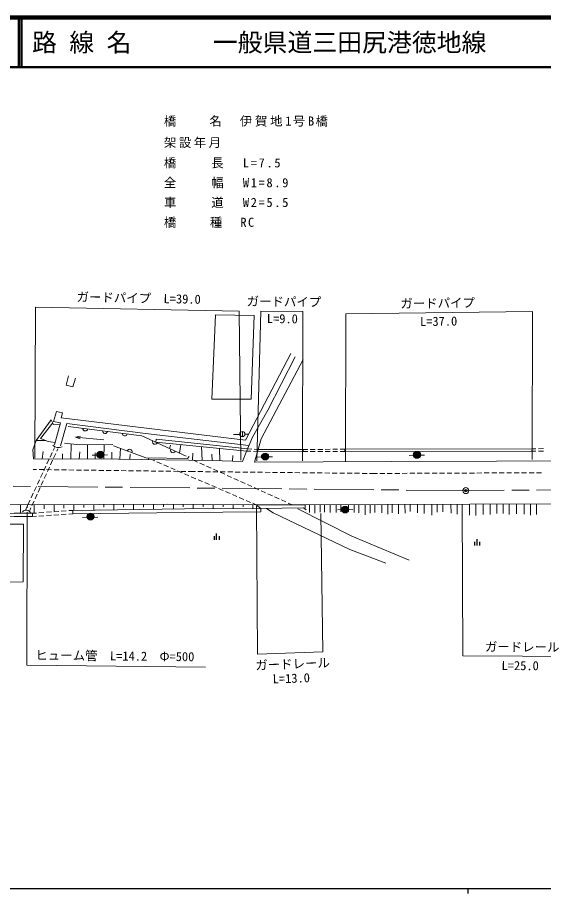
# Model space of a CAD drawing. Units: millimetres, scale not verified, with parts at other scales. Extents: x 40000 to 680000, y 20000 to 380000.
# Drawn here: x 177458 to 283212, y 204000 to 380000 of the extents above; entities that cross this region are included whole.
import ezdxf
from ezdxf.enums import TextEntityAlignment as Align

# ---------------------------------------------------------------- set-up
doc = ezdxf.new("R2010")
doc.units = ezdxf.units.MM
doc.header["$LTSCALE"] = 1000
doc.header["$PDMODE"] = 32
doc.header["$PDSIZE"] = 500
doc.linetypes.add('CHAIN', pattern=[18.5, 12, -1.5, 3.5, -1.5])
for name, color, linetype, lineweight in [('M-BGD', 7, 'Continuous', 13), ('M-BMK', 2, 'CHAIN', 13), ('M-BMK-SRVR', 3, 'Continuous', 13), ('M-STR-HTXT', 7, 'Continuous', 13), ('M-TTL', 2, 'Continuous', 140), ('M-TTL-BAND', 7, 'Continuous', 25), ('M-TTL-LINE', 7, 'Continuous', 50)]:
    doc.layers.add(name, color=color, linetype=linetype, lineweight=lineweight)
doc.layers.add('M-TTL-TXT', color=7, linetype='Continuous')
doc.styles.add('ＭＳ ゴシック', font='')
doc.styles.get('ＭＳ ゴシック').set_extended_font_data('MS Gothic')

msp = doc.modelspace()

# ---------------------------------------------------------------- hatches: boundary and pattern name
at = {"layer": 'M-BGD'}
for points in [[(194809, 292109, 0.97359), (193454, 292276, 0.01338), (193450, 292239, 0.41421), (194064, 291494, 0.41421)], [(227914, 291714, 0.97359), (226559, 291881, 0.01338), (226554, 291845, 0.41421), (227169, 291100, 0.41421)], [(258451, 292062, 0.97359), (257096, 292229, 0.01338), (257092, 292192, 0.41421), (257706, 291447, 0.41421)], [(244015, 281075, 0.97359), (242660, 281242, 0.01338), (242656, 281206, 0.41421), (243270, 280461, 0.41421)], [(192807, 279664, 0.97359), (191452, 279830, 0.01338), (191447, 279794, 0.41421), (192062, 279049, 0.41421)]]:
    msp.add_hatch(color=256, dxfattribs=at).paths.add_polyline_path(points)

# ---------------------------------------------------------------- linework, layer by layer
for p, q in [((189112, 295697), (190132, 295865)), ((194842, 295156), (189112, 295697)), ((189112, 295697), (190083, 295341)), ((222150, 296238), (220908, 296210)), ((222683, 295779), (222679, 296809)), ((223177, 296271), (223828, 296292)), ((181217, 294991), (183150, 294995)), ((188209, 291297), (188248, 294305)), ((191511, 291293), (191529, 294139)), ((194796, 291290), (194884, 294180)), ((203269, 291564), (196735, 293957)), ((205246, 294693), (223554, 292892)), ((207996, 293407), (208210, 294048)), ((210007, 292467), (210304, 294195)), ((182426, 291303), (182636, 292836)), ((183998, 291663), (184420, 292570)), ((184631, 293023), (184876, 293550)), ((185134, 292398), (184719, 291488)), ((185575, 293365), (185341, 292853)), ((186532, 291298), (186514, 292364)), ((189886, 291295), (190009, 292749)), ((193083, 291292), (193049, 292539)), ((196438, 291288), (196403, 292679)), ((198044, 291283), (198138, 293444)), ((200070, 291251), (200107, 292242)), ((212654, 291052), (212690, 292479)), ((214567, 291022), (214442, 293788)), ((216596, 290990), (216526, 292236)), ((218126, 290933), (218095, 293429)), ((223554, 292892), (224379, 292839)), ((223742, 293352), (224542, 293303)), ((224878, 292807), (225702, 292754)), ((225041, 293272), (225841, 293223)), ((235829, 293237), (234863, 293236)), ((234868, 292782), (235827, 292782)), ((236327, 292782), (237327, 292781)), ((237329, 293238), (236329, 293237)), ((237827, 292781), (238827, 292781)), ((238829, 293239), (237829, 293238)), ((239327, 292780), (240327, 292780)), ((240329, 293240), (239329, 293239)), ((240827, 292780), (241827, 292779)), ((241829, 293241), (240829, 293240)), ((242327, 292779), (243285, 292779)), ((243295, 293241), (242329, 293241)), ((281697, 292853), (280888, 292851)), ((281702, 293355), (280909, 293345)), ((283197, 292855), (282197, 292854)), ((283202, 293375), (282202, 293362)), ((183365, 290303), (183787, 291210)), ((184511, 291033), (184096, 290124)), ((192502, 292034), (193510, 292097)), ((194691, 292094), (195585, 292112)), ((203843, 291554), (203821, 291192)), ((204389, 291183), (205044, 290901)), ((205503, 290703), (206421, 290307)), ((213664, 290690), (212871, 291049)), ((215031, 290072), (214120, 290484)), ((220711, 290837), (220744, 291998)), ((225649, 291647), (226656, 291711)), ((227837, 291708), (228732, 291726)), ((256227, 292003), (257234, 292067)), ((258415, 292064), (259310, 292082)), ((180630, 289191), (181301, 289183)), ((181801, 289176), (182801, 289163)), ((182732, 288943), (183154, 289850)), ((183301, 289157), (184301, 289144)), ((183889, 289669), (183474, 288759)), ((184801, 289137), (185801, 289124)), ((186301, 289117), (187301, 289104)), ((187801, 289098), (188801, 289085)), ((189301, 289078), (190301, 289065)), ((190800, 289059), (191800, 289046)), ((192300, 289039), (193300, 289026)), ((193800, 289019), (194800, 289006)), ((195300, 289000), (196300, 288987)), ((196800, 288980), (197800, 288967)), ((198300, 288961), (199300, 288948)), ((199800, 288941), (200800, 288928)), ((201300, 288922), (202300, 288908)), ((202799, 288902), (203799, 288889)), ((204299, 288882), (205299, 288869)), ((205799, 288863), (206799, 288850)), ((206880, 290109), (207799, 289713)), ((207299, 288843), (208299, 288830)), ((208258, 289516), (209176, 289120)), ((208799, 288824), (209799, 288811)), ((209635, 288922), (210554, 288526)), ((210299, 288804), (211299, 288791)), ((211799, 288784), (212470, 288776)), ((212470, 288776), (213237, 288768)), ((213737, 288762), (214737, 288752)), ((215237, 288746), (216237, 288736)), ((216398, 289455), (215487, 289867)), ((216737, 288731), (217737, 288720)), ((217765, 288837), (216853, 289249)), ((218237, 288715), (219237, 288704)), ((219737, 288699), (220737, 288688)), ((221236, 288683), (222236, 288672)), ((222736, 288667), (223736, 288657)), ((224236, 288651), (225236, 288641)), ((181466, 286224), (181888, 287130)), ((182099, 287583), (182521, 288490)), ((182643, 286939), (182228, 286030)), ((183266, 288304), (182851, 287394)), ((211013, 288328), (211931, 287933)), ((212391, 287735), (213309, 287339)), ((213768, 287141), (214686, 286745)), ((219132, 288219), (218220, 288631)), ((220499, 287602), (219587, 288013)), ((221866, 286984), (220954, 287396)), ((225736, 288635), (226736, 288625)), ((227236, 288620), (228236, 288609)), ((228736, 288604), (229736, 288593)), ((230236, 288588), (231236, 288577)), ((231736, 288572), (232736, 288561)), ((233236, 288556), (234236, 288546)), ((234736, 288540), (235736, 288530)), ((236236, 288524), (237236, 288514)), ((237736, 288509), (238735, 288498)), ((239235, 288493), (240235, 288482)), ((240735, 288477), (241735, 288466)), ((242235, 288461), (243235, 288450)), ((243735, 288445), (244735, 288435)), ((245235, 288429), (246235, 288419)), ((246735, 288413), (247735, 288403)), ((248235, 288398), (249002, 288390)), ((249002, 288390), (249812, 288393)), ((250312, 288395), (251312, 288400)), ((251812, 288402), (252812, 288406)), ((253312, 288409), (254312, 288413)), ((254812, 288415), (255812, 288420)), ((256312, 288422), (257312, 288426)), ((257812, 288429), (258812, 288433)), ((259312, 288435), (260312, 288440)), ((260812, 288442), (261812, 288446)), ((262312, 288449), (263312, 288453)), ((263812, 288455), (264812, 288460)), ((265312, 288462), (266312, 288466)), ((266812, 288469), (267812, 288473)), ((268312, 288475), (269312, 288480)), ((269812, 288482), (270812, 288486)), ((271312, 288489), (272312, 288493)), ((272812, 288495), (273812, 288500)), ((274312, 288502), (275312, 288506)), ((275812, 288509), (276812, 288513)), ((277312, 288515), (278312, 288520)), ((278812, 288522), (279812, 288526)), ((280312, 288529), (281312, 288533)), ((281812, 288535), (282812, 288540)), ((180833, 284864), (181255, 285770)), ((182021, 285575), (181606, 284665)), ((215146, 286548), (216064, 286152)), ((216523, 285954), (217442, 285558)), ((217901, 285360), (218819, 284965)), ((223232, 286366), (222321, 286778)), ((224599, 285749), (223688, 286160)), ((225966, 285131), (225055, 285543)), ((180200, 283504), (180622, 284410)), ((181398, 284210), (180983, 283300)), ((219278, 284767), (220197, 284371)), ((220656, 284173), (221574, 283777)), ((222033, 283580), (222952, 283184)), ((227333, 284513), (226422, 284925)), ((228700, 283896), (227789, 284307)), ((230067, 283278), (229156, 283690)), ((178074, 282085), (178060, 280386)), ((179111, 281164), (179356, 281690)), ((179446, 282074), (179426, 281505)), ((179567, 282144), (179989, 283050)), ((180776, 282845), (180361, 281936)), ((180797, 282077), (180806, 280411)), ((182797, 282087), (182801, 281254)), ((184797, 282097), (184804, 280704)), ((186797, 282107), (186801, 281411)), ((188797, 282118), (188803, 280981)), ((190797, 282128), (190800, 281560)), ((192797, 282138), (192803, 281031)), ((194797, 282148), (194800, 281595)), ((196797, 282159), (196802, 281080)), ((198797, 282169), (198800, 281630)), ((200797, 282169), (200794, 281130)), ((202797, 282164), (202796, 281645)), ((204797, 282160), (204795, 281179)), ((206797, 282155), (206796, 281665)), ((208797, 282150), (208795, 281225)), ((210797, 282145), (210796, 281683)), ((212797, 282140), (212795, 281257)), ((214797, 282136), (214796, 281694)), ((216797, 282131), (216795, 281289)), ((218797, 282126), (218796, 281705)), ((220797, 282121), (220795, 281321)), ((222797, 282117), (222796, 281716)), ((223411, 282986), (224329, 282590)), ((224788, 282392), (225443, 282110)), ((224797, 282112), (224795, 281353)), ((225443, 282110), (226394, 281365)), ((225443, 282110), (235221, 282091)), ((231434, 282660), (230523, 283072)), ((232683, 282096), (231890, 282454)), ((235316, 282091), (235318, 281411)), ((236186, 282094), (236191, 280558)), ((237213, 282097), (237219, 280383)), ((238324, 282101), (238329, 280599)), ((239198, 282104), (239203, 280599)), ((240338, 282108), (240343, 280527)), ((241510, 282111), (241515, 280546)), ((242476, 282115), (242481, 280671)), ((244028, 282120), (244033, 280743)), ((245148, 282124), (245153, 280527)), ((246062, 282127), (246068, 280506)), ((247376, 282131), (247383, 280085)), ((248374, 282134), (248380, 280403)), ((249310, 282137), (249315, 280578)), ((250697, 282142), (250703, 280465)), ((251899, 282146), (251905, 280229)), ((252784, 282149), (252789, 280485)), ((254057, 282153), (254063, 280249)), ((255363, 282158), (255369, 280414)), ((256412, 282161), (256417, 280732)), ((257902, 282166), (257907, 280506)), ((259206, 282170), (259212, 280331)), ((260778, 282176), (260785, 280044)), ((261838, 282179), (261843, 280639)), ((262989, 282183), (262994, 280650)), ((264612, 282188), (264618, 280444)), ((265876, 282192), (265882, 280208)), ((268321, 282201), (268328, 280012)), ((269626, 282205), (269633, 279950)), ((271055, 282210), (271062, 280156)), ((272463, 282214), (272470, 280126)), ((273841, 282219), (273847, 280362)), ((275105, 282223), (275111, 280362)), ((276286, 282227), (276293, 280157)), ((277756, 282232), (277763, 280280)), ((279339, 282237), (279345, 280229)), ((280571, 282241), (280579, 280003)), ((281815, 282245), (281822, 280177)), ((180153, 281481), (179919, 280969)), ((180483, 280387), (181275, 280445)), ((180483, 279738), (180483, 280387)), ((181774, 280481), (182771, 280555)), ((182774, 279890), (181777, 279823)), ((183270, 280591), (184267, 280664)), ((184271, 279989), (183273, 279923)), ((184766, 280701), (185763, 280774)), ((185768, 280088), (184770, 280022)), ((186262, 280810), (187259, 280883)), ((187265, 280187), (186267, 280121)), ((187758, 280920), (188549, 280978)), ((188558, 280273), (187764, 280220)), ((188549, 280978), (188558, 280273)), ((226399, 280659), (226394, 281365)), ((241766, 281055), (242773, 281118)), ((243954, 281116), (244849, 281134)), ((181278, 279790), (180483, 279738)), ((190516, 279516), (191523, 279579)), ((192704, 279576), (193599, 279594))]:
    msp.add_line(p, q, dxfattribs=at)
at = {"layer": 'M-BGD', "lineweight": 25}
for p, q in [((217501, 275075), (217501, 276325)), ((217001, 275825), (217001, 275075)), ((218001, 275825), (218001, 275075)), ((269371, 274658), (269371, 273908)), ((269871, 273908), (269871, 275158)), ((270371, 274658), (270371, 273908))]:
    msp.add_line(p, q, dxfattribs=at)
at = {"layer": 'M-BGD'}
for points in [[(217281, 320255), (216524, 303290), (224451, 303290), (225057, 320104)], [(243295, 293241), (243285, 292779), (280888, 292851), (280909, 293345)], [(158718, 266502), (158763, 278213), (178660, 278210), (178623, 266605)]]:
    msp.add_lwpolyline(points, close=True, dxfattribs=at)
for points in [[(232423, 312520), (223329, 295070), (186252, 299560), (186514, 300574), (185291, 300871), (184697, 298844), (186112, 298547), (184896, 294169)], [(222694, 290763), (223462, 292667), (224703, 295707), (227760, 301141), (233255, 311807)], [(225087, 290692), (226467, 295322), (234916, 311320)], [(187715, 307993), (187210, 306151), (188576, 305765), (189140, 307517)], [(184257, 299184), (181217, 294991), (180518, 293156), (180658, 291304), (197797, 291287), (216596, 290990), (222694, 290763)], [(185011, 294585), (183620, 294798), (182083, 295444), (184576, 298546)], [(186006, 298167), (184721, 298257), (184257, 299184)], [(186120, 293947), (187372, 298444), (203218, 296435), (218191, 294705), (223999, 293982)], [(187646, 297854), (202483, 295984), (211341, 291843)], [(186927, 294447), (189986, 294120), (196648, 294202)], [(223742, 293352), (205354, 295290), (205246, 294693)], [(225702, 292754), (234868, 292782), (234863, 293236), (225841, 293223)], [(203269, 291564), (211638, 291424), (212005, 291826)], [(225087, 290692), (252691, 290805), (294825, 290906)], [(68161, 279168), (75796, 277543), (78154, 277665), (94298, 281055), (106336, 283046), (142398, 282365), (180237, 282068), (207651, 282217), (225443, 282110)], [(235221, 282091), (268399, 282201), (291328, 282260), (292657, 281853), (293129, 277922)], [(125664, 280313), (147750, 280425), (163554, 280317), (176778, 280387), (180483, 280387)], [(188549, 280978), (211061, 281257), (226394, 281365)], [(188558, 280273), (211068, 280551), (226399, 280659)], [(226394, 281365), (234980, 281495), (235484, 281115)], [(227534, 281382), (228860, 280457), (233495, 278238), (244297, 273113), (251495, 270335)], [(233799, 281300), (244651, 275779), (256175, 270968)], [(125633, 279542), (147751, 279776), (163554, 279668), (176780, 279738), (180483, 279738)]]:
    msp.add_lwpolyline(points, dxfattribs=at)
msp.add_circle((222662, 296294), 516, dxfattribs=at)
at = {"layer": 'M-BGD', "lineweight": 25}
for centre in [(194130, 292174), (227234, 291780), (257771, 292127), (243335, 281141), (192127, 279729)]:
    msp.add_circle(centre, 683, dxfattribs=at)
at = {"layer": 'M-BGD'}
for centre, radius, start, end in [((191096, 297420), 500, 172.81476, 352.81476), ((195065, 296919), 500, 172.81476, 352.81476), ((199033, 296419), 500, 172.81476, 352.81476), ((185719, 295148), 1585, 222.22403, 296.22436), ((205100, 294761), 500, 154.946, 334.946), ((200002, 292761), 500, 339.8817, 159.8817), ((208724, 293067), 500, 154.946, 334.946), ((179206, 280015), 1008, 27.87183, 137.35609)]:
    msp.add_arc(centre, radius, start, end, dxfattribs=at)
at = {"layer": 'M-BMK'}
for p, q in [((267598, 284946), (167906, 285910)), ((367816, 285783), (267598, 284946))]:
    msp.add_line(p, q, dxfattribs=at)
at = {"layer": 'M-BMK-SRVR'}
msp.add_circle((267598, 284946), 600, dxfattribs=at)
msp.add_point((267598, 284946), dxfattribs=at)
at = {"layer": 'M-STR-HTXT'}
for points in [[(180946, 291472), (181079, 321807), (222055, 320982), (222376, 291036)], [(225559, 290898), (226400, 321020), (234826, 320925), (234771, 290908)], [(243426, 290887), (243448, 320443), (280990, 320918), (280939, 291209)], [(225510, 281838), (225722, 252092), (238820, 252567), (238453, 280352)], [(266865, 282065), (266985, 251732), (291016, 251604), (291110, 282075)], [(179385, 280631), (179334, 249848), (215272, 249492)]]:
    msp.add_lwpolyline(points, dxfattribs=at)
at = {"layer": 'M-TTL'}
msp.add_line((680000, 380000), (40000, 380000), dxfattribs=at)
at = {"layer": 'M-TTL-BAND'}
for p, q in [((40000, 205000), (579000, 205000)), ((268000, 205000), (268000, 204000))]:
    msp.add_line(p, q, dxfattribs=at)
at = {"layer": 'M-TTL-LINE'}
for p, q in [((177750, 380000), (177750, 370000)), ((178250, 380000), (178250, 370000)), ((40000, 370000), (680000, 370000))]:
    msp.add_line(p, q, dxfattribs=at)

# ---------------------------------------------------------------- texts
at = {"layer": 'M-STR-HTXT', "style": 'ＭＳ ゴシック'}
for s, rotation, p in [('ガードパイプ\u3000L=39.0', 358.846, (201790, 322169)), ('ガードパイプ', 359.354, (231014, 321448)), ('ガードパイプ', 0.725, (261944, 321153)), ('L=9.0', 359.354, (230696, 318026)), ('L=37.0', 0.725, (262149, 317504)), ('ガードレール', 359.696, (278923, 252084)), ('ヒューム管\u3000L=14.2\u3000Φ=500', 359.432, (197015, 250269)), ('ガードレール', 2.078, (232813, 248659)), ('L=25.0', 359.696, (278521, 248322)), ('L=13.0', 2.078, (232561, 245771))]:
    msp.add_text(s, height=1833, rotation=rotation, dxfattribs=at).set_placement(p, align=Align.BOTTOM_CENTER)
at = {"layer": 'M-STR-HTXT', "char_height": 1833, "attachment_point": 7, "style": 'ＭＳ ゴシック'}
for s, insert in [('\\T1.22;橋\u3000\u3000名\u3000伊賀地1号B橋', (206887, 358073)), ('\\T1.2;架設年月\u3000', (206887, 353777)), ('\\T1.27;橋\u3000\u3000長\u3000L=7.5', (206887, 349679)), ('\\T1.27;全\u3000\u3000幅\u3000W1=8.9', (206887, 345699)), ('\\T1.27;車\u3000\u3000道\u3000W2=5.5', (206887, 341719)), ('\\T1.23;橋\u3000\u3000種\u3000RC', (206887, 337739))]:
    msp.add_mtext(s, dxfattribs=dict(at, insert=insert))
at = {"layer": 'M-TTL-TXT', "style": 'ＭＳ ゴシック'}
for s, p in [('路 線 名', (180380, 375000)), ('一般県道三田尻港徳地線', (216734, 375000))]:
    msp.add_text(s, height=3666, dxfattribs=at).set_placement(p, align=Align.MIDDLE_LEFT)

doc.saveas('drawing.dxf')
